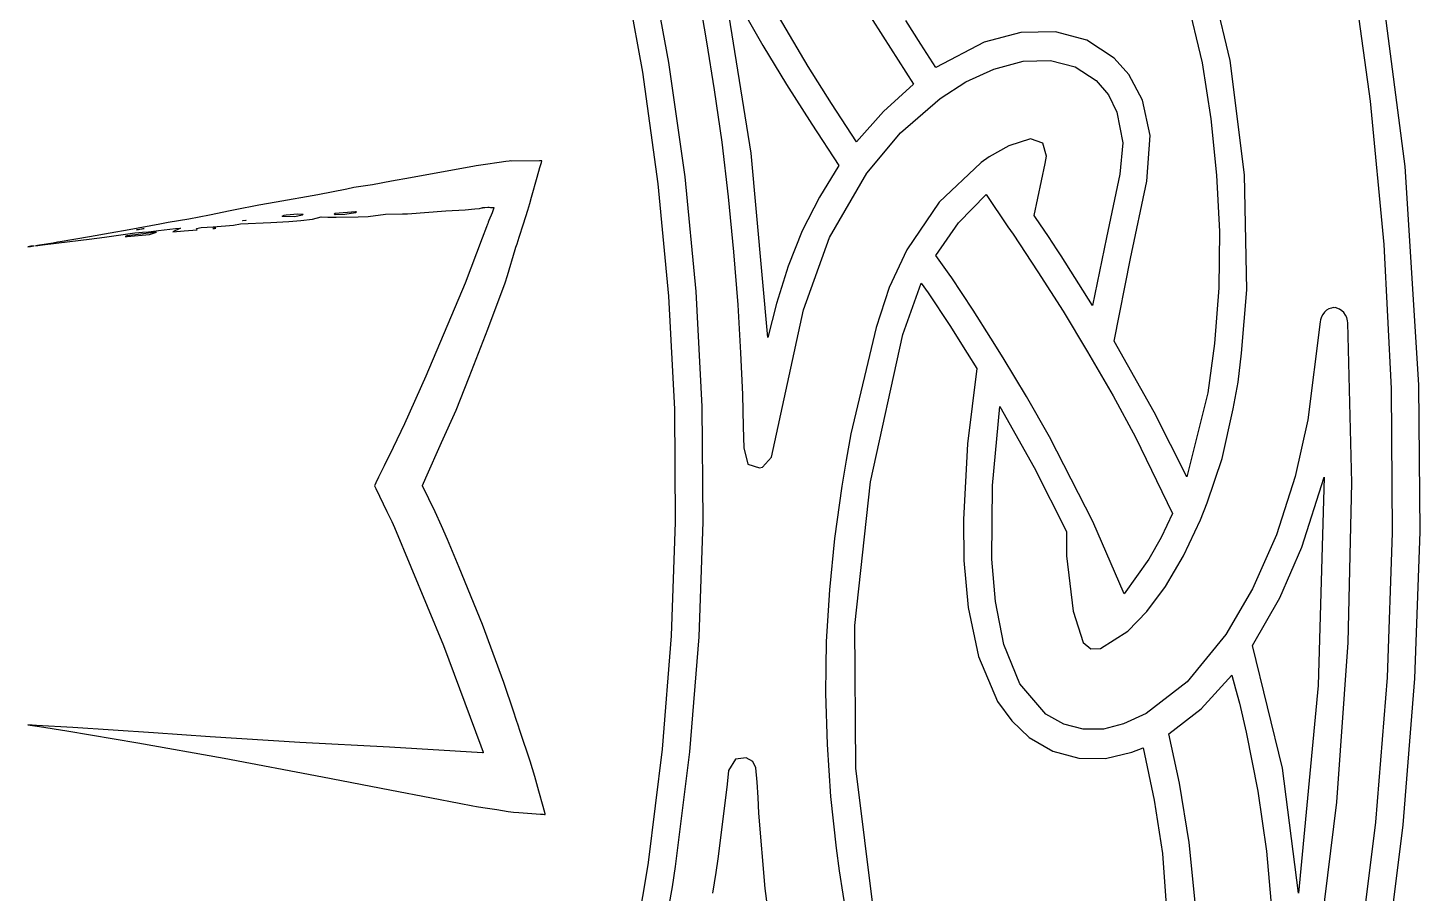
# Model space of a CAD drawing. Extents: x 0 to 238, y 0 to 238.
# Drawn here: x 188.22 to 237.53, y 104.39 to 135.02 of the extents above; entities that cross this region are included whole.
import ezdxf

# ---------------------------------------------------------------- set-up
doc = ezdxf.new("R2010")
doc.units = 0

msp = doc.modelspace()

# ---------------------------------------------------------------- linework, layer by layer
at = {"layer": 'Layer 1'}
for p, q in [((210.924407, 133.794889), (210.172815, 137.8161)), ((228.879384, 137.681846), (229.804786, 133.789868)), ((230.792681, 133.862766), (229.865139, 137.820759)), ((236.992065, 130.112045), (236.001948, 137.76441)), ((209.26691, 137.38423), (209.987134, 133.458369)), ((235.060218, 137.470427), (235.759809, 132.426732)), ((213.836205, 130.582181), (212.800291, 137.04427)), ((215.849024, 133.656974), (214.374974, 136.168254)), ((217.398347, 136.473984), (218.495457, 134.724774)), ((212.001144, 135.979978), (212.255347, 134.527768)), ((213.499815, 135.72098), (214.251039, 134.39286)), ((219.849891, 134.441944), (219.310167, 135.277809)), ((218.495457, 134.724774), (219.579287, 133.025674)), ((223.38205, 134.861109), (222.085021, 134.516617)), ((224.607414, 134.884532), (223.38205, 134.861109)), ((225.721919, 134.583675), (224.607414, 134.884532)), ((212.255347, 134.527768), (212.528891, 132.834528)), ((214.251039, 134.39286), (215.08181, 133.02286)), ((220.372761, 133.618056), (219.849891, 134.441944)), ((222.085021, 134.516617), (220.372761, 133.618056)), ((226.686371, 133.955328), (225.721919, 134.583675)), ((211.496901, 129.750336), (210.924407, 133.794889)), ((216.678494, 132.343594), (215.849024, 133.656974)), ((222.425747, 133.565876), (223.467744, 133.838482)), ((223.467744, 133.838482), (224.440636, 133.863183)), ((224.440636, 133.863183), (225.313356, 133.638588)), ((225.313356, 133.638588), (226.054837, 133.163303)), ((227.209876, 133.371821), (226.686371, 133.955328)), ((229.804786, 133.789868), (230.109868, 131.805738)), ((231.301672, 129.822901), (230.792681, 133.862766)), ((209.987134, 133.458369), (210.536632, 129.503184)), ((221.440368, 133.108705), (222.425747, 133.565876)), ((226.054837, 133.163303), (226.492079, 132.649574)), ((227.695183, 132.465362), (227.209876, 133.371821)), ((212.528891, 132.834528), (212.79442, 130.977848)), ((215.08181, 133.02286), (215.987198, 131.61064)), ((219.579287, 133.025674), (218.51959, 132.063395)), ((220.528107, 132.518996), (221.440368, 133.108705)), ((226.492079, 132.649574), (226.788882, 132.043763)), ((217.568927, 130.993264), (216.678494, 132.343594)), ((219.128743, 131.300662), (220.528107, 132.518996)), ((227.96697, 131.213915), (227.695183, 132.465362)), ((235.759809, 132.426732), (236.240362, 127.352856)), ((218.51959, 132.063395), (217.568927, 130.993264)), ((226.788882, 132.043763), (226.993453, 130.948342)), ((230.109868, 131.805738), (230.31405, 129.810278)), ((215.987198, 131.61064), (216.945, 130.155)), ((217.938037, 129.877716), (219.128743, 131.300662)), ((227.849911, 129.595448), (227.96697, 131.213915)), ((212.79442, 130.977848), (213.025969, 129.036158)), ((222.964301, 130.851149), (222.267126, 130.460314)), ((223.725626, 131.094436), (222.964301, 130.851149)), ((224.166076, 130.943193), (223.725626, 131.094436)), ((224.29705, 130.480527), (224.166076, 130.943193)), ((226.993453, 130.948342), (226.886963, 129.839083)), ((204.425477, 130.184373), (204.184121, 130.14644)), ((204.90977, 130.258776), (204.425477, 130.184373)), ((205.149659, 130.293401), (204.90977, 130.258776)), ((205.265029, 130.30657), (205.149659, 130.293401)), ((205.318296, 130.310417), (205.265029, 130.30657)), ((205.364846, 130.30852), (205.318296, 130.310417)), ((206.339054, 130.312855), (205.364846, 130.30852)), ((206.402077, 130.317136), (206.339054, 130.312855)), ((206.356444, 130.084603), (206.409502, 130.261694)), ((206.417901, 130.318265), (206.402077, 130.317136)), ((206.409502, 130.261694), (206.421206, 130.305966)), ((206.424132, 130.317074), (206.417901, 130.318265)), ((206.421206, 130.305966), (206.424132, 130.317074)), ((214.427691, 124.06437), (213.836205, 130.582181)), ((221.96849, 130.247353), (220.494828, 128.849311)), ((221.982254, 130.26025), (221.96849, 130.247353)), ((222.267126, 130.460314), (221.982254, 130.26025)), ((223.858119, 128.375501), (224.245951, 130.220801)), ((224.245951, 130.220801), (224.29705, 130.480527)), ((201.769407, 129.718501), (201.097084, 129.59197)), ((204.038297, 130.121514), (201.769407, 129.718501)), ((204.099695, 130.132405), (204.038297, 130.121514)), ((204.184121, 130.14644), (204.099695, 130.132405)), ((206.061714, 129.034585), (206.254189, 129.733838)), ((206.254189, 129.733838), (206.356444, 130.084603)), ((211.890118, 125.688402), (211.496901, 129.750336)), ((216.9452, 130.1544), (216.252345, 129.02819)), ((216.608397, 127.601506), (217.938037, 129.877716)), ((216.945, 130.155), (216.9452, 130.1544)), ((226.886963, 129.839083), (226.42045, 127.598263)), ((230.31405, 129.810278), (230.416361, 127.810868)), ((231.388542, 125.752026), (231.301672, 129.822901)), ((237.484, 122.387), (236.992065, 130.112045)), ((199.523056, 129.314512), (198.493576, 129.106588)), ((199.765877, 129.365396), (199.523056, 129.314512)), ((200.429313, 129.460172), (199.765877, 129.365396)), ((201.097084, 129.59197), (200.429313, 129.460172)), ((210.536632, 129.503184), (210.91425, 125.524276)), ((227.272962, 126.859868), (227.849911, 129.595448)), ((196.405893, 128.73973), (195.566125, 128.579654)), ((197.018066, 128.851143), (196.405893, 128.73973)), ((198.493576, 129.106588), (197.018066, 128.851143)), ((205.927811, 128.567581), (205.998474, 128.80493)), ((205.998474, 128.80493), (206.061714, 129.034585)), ((213.025969, 129.036158), (213.215684, 127.090558)), ((216.252345, 129.02819), (215.643857, 127.83647)), ((220.494828, 128.849311), (219.35284, 127.169413)), ((221.177887, 128.115954), (222.157663, 129.120355)), ((222.157663, 129.120355), (222.928013, 127.975885)), ((193.93016, 128.25205), (193.197958, 128.12888)), ((194.654449, 128.39683), (193.93016, 128.25205)), ((195.3834, 128.544658), (194.654449, 128.39683)), ((195.566125, 128.579654), (195.3834, 128.544658)), ((195.93998, 128.206846), (195.822553, 128.193624)), ((195.822553, 128.193624), (195.831279, 128.205167)), ((195.831279, 128.205167), (195.950439, 128.21763)), ((195.94, 128.207), (195.93998, 128.206846)), ((195.950439, 128.21763), (195.94, 128.207)), ((197.223778, 128.359175), (197.302188, 128.39077)), ((197.241984, 128.345033), (197.223778, 128.359175)), ((197.677393, 128.327253), (197.241984, 128.345033)), ((197.302188, 128.39077), (197.369599, 128.399547)), ((197.369599, 128.399547), (197.781273, 128.438401)), ((197.466302, 128.168272), (197.886051, 128.200894)), ((197.93555, 128.39239), (197.677393, 128.327253)), ((197.781273, 128.438401), (197.977762, 128.432494)), ((197.886051, 128.200894), (198.299506, 128.255363)), ((197.977762, 128.432494), (197.935, 128.392)), ((197.935, 128.392), (197.93555, 128.39239)), ((198.299506, 128.255363), (198.614833, 128.334046)), ((198.614833, 128.334046), (198.848118, 128.321473)), ((198.848118, 128.321473), (199.13868, 128.31882)), ((199.065779, 128.439166), (199.109128, 128.457265)), ((199.103278, 128.407681), (199.065779, 128.439166)), ((199.443691, 128.420945), (199.103278, 128.407681)), ((199.109128, 128.457265), (199.830654, 128.524837)), ((199.13868, 128.31882), (199.919433, 128.328791)), ((199.82328, 128.472047), (199.443691, 128.420945)), ((199.865229, 128.513026), (199.823, 128.472)), ((199.823, 128.472), (199.82328, 128.472047)), ((199.830654, 128.524837), (199.865229, 128.513026)), ((199.919433, 128.328791), (200.278654, 128.347432)), ((200.278654, 128.347432), (200.886058, 128.423567)), ((200.886058, 128.423567), (201.485441, 128.432996)), ((201.485441, 128.432996), (201.669955, 128.440365)), ((201.669955, 128.440365), (203.024845, 128.543813)), ((203.024845, 128.543813), (203.706216, 128.586242)), ((203.706216, 128.586242), (204.04701, 128.611331)), ((204.04701, 128.611331), (204.217057, 128.632411)), ((204.217057, 128.632411), (204.302025, 128.645957)), ((204.302025, 128.645957), (204.307063, 128.64688)), ((204.307063, 128.64688), (204.309177, 128.647854)), ((204.309177, 128.647854), (204.313351, 128.649804)), ((204.313351, 128.649804), (204.321804, 128.653755)), ((204.321804, 128.653755), (204.338872, 128.662264)), ((204.338872, 128.662264), (204.40883, 128.662208)), ((204.40883, 128.662208), (204.512496, 128.671312)), ((204.512496, 128.671312), (204.559748, 128.670228)), ((204.552433, 128.20377), (204.527126, 128.144867)), ((204.666555, 128.472603), (204.552433, 128.20377)), ((204.559748, 128.670228), (204.60505, 128.666277)), ((204.60505, 128.666277), (204.695327, 128.663624)), ((204.706004, 128.585695), (204.666555, 128.472603)), ((204.695327, 128.663624), (204.718684, 128.664381)), ((204.728491, 128.651912), (204.706004, 128.585695)), ((204.718684, 128.664381), (204.730605, 128.665033)), ((204.731472, 128.660311), (204.728491, 128.651912)), ((204.730605, 128.665033), (204.73299, 128.664545)), ((204.73299, 128.664545), (204.731472, 128.660311)), ((205.777762, 128.089742), (205.927811, 128.567581)), ((223.906997, 128.304567), (223.858119, 128.375501)), ((224.365817, 127.630339), (223.906997, 128.304567)), ((191.134443, 127.748798), (190.404301, 127.622972)), ((190.933887, 127.616801), (192.007967, 127.763218)), ((191.806874, 127.86682), (191.134443, 127.748798)), ((192.040668, 127.691909), (191.734499, 127.655928)), ((191.736181, 127.634143), (192.532, 127.706)), ((192.895314, 128.070844), (191.806874, 127.86682)), ((192.007967, 127.763218), (192.280159, 127.785762)), ((192.780132, 127.791129), (192.040668, 127.691909)), ((192.071593, 127.873362), (192.116678, 127.88447)), ((192.1435, 127.8758), (192.071593, 127.873362)), ((192.116678, 127.88447), (192.344273, 127.91449)), ((192.344273, 127.91449), (192.143, 127.876)), ((192.143, 127.876), (192.1435, 127.8758)), ((192.280159, 127.785762), (192.491543, 127.800339)), ((192.491543, 127.800339), (192.847402, 127.847701)), ((192.532, 127.706), (192.780132, 127.791129)), ((192.847402, 127.847701), (193.456595, 127.915381)), ((193.197958, 128.12888), (192.895314, 128.070844)), ((193.633252, 127.930663), (193.355207, 127.805704)), ((193.355207, 127.805704), (193.753496, 127.833774)), ((193.456595, 127.915381), (193.633252, 127.930663)), ((193.753496, 127.833774), (194.216921, 127.869808)), ((194.201681, 127.919231), (194.359643, 127.950769)), ((194.216921, 127.869808), (194.201681, 127.919231)), ((194.359643, 127.950769), (194.784593, 127.984353)), ((194.812, 127.933), (194.778565, 127.923122)), ((194.778565, 127.923122), (194.827771, 127.923881)), ((194.784593, 127.984353), (195.511538, 128.042607)), ((194.877515, 127.931956), (194.812, 127.933)), ((194.812, 127.933), (194.812, 127.933)), ((194.827771, 127.923881), (194.877515, 127.931956)), ((195.511538, 128.042607), (195.749917, 128.079888)), ((195.749917, 128.079888), (196.822647, 128.136352)), ((196.822647, 128.136352), (197.466302, 128.168272)), ((204.462303, 127.972762), (204.312254, 127.571818)), ((204.499745, 128.073284), (204.462303, 127.972762)), ((204.518496, 128.123571), (204.499745, 128.073284)), ((204.524022, 128.137713), (204.518496, 128.123571)), ((204.527126, 128.144867), (204.524022, 128.137713)), ((205.622943, 127.613094), (205.777762, 128.089742)), ((215.643857, 127.83647), (215.145317, 126.5834)), ((220.377773, 126.963305), (221.177887, 128.115954)), ((222.928013, 127.975885), (223.107975, 127.716862)), ((223.107975, 127.716862), (223.108028, 127.716645)), ((223.108028, 127.716645), (223.991741, 126.381915)), ((230.416361, 127.810868), (230.401621, 125.814008)), ((188.331044, 127.288467), (188.227, 127.274)), ((188.227, 127.274), (188.317768, 127.286028)), ((188.227, 127.274), (188.227, 127.274)), ((188.317768, 127.286028), (188.451993, 127.304344)), ((188.451993, 127.304344), (188.331044, 127.288467)), ((188.491264, 127.309384), (188.742267, 127.340003)), ((188.639958, 127.332634), (188.491264, 127.309384)), ((189.122349, 127.402266), (188.639958, 127.332634)), ((188.742267, 127.340003), (189.713768, 127.460628)), ((189.268117, 127.434344), (189.122349, 127.402266)), ((189.367391, 127.452228), (189.268117, 127.434344)), ((190.404301, 127.622972), (189.367391, 127.452228)), ((189.713768, 127.460628), (190.389557, 127.547329)), ((190.389557, 127.547329), (190.933887, 127.616801)), ((191.734499, 127.655928), (191.665137, 127.638806)), ((191.665137, 127.638806), (191.736181, 127.634143)), ((204.312254, 127.571818), (203.710918, 125.982238)), ((205.483895, 127.180558), (205.507466, 127.256476)), ((205.507466, 127.256476), (205.545724, 127.375421)), ((205.545724, 127.375421), (205.622943, 127.613094)), ((215.686697, 125.044056), (216.608397, 127.601506)), ((224.673501, 127.165342), (224.365817, 127.630339)), ((226.42045, 127.598263), (225.92771, 125.193623)), ((236.240362, 127.352856), (236.500407, 122.255932)), ((205.204213, 126.251921), (205.483895, 127.180558)), ((213.215684, 127.090558), (213.360746, 125.222498)), ((219.35284, 127.169413), (218.720354, 125.825831)), ((220.901238, 126.223951), (220.377773, 126.963305)), ((224.81098, 126.953083), (224.673501, 127.165342)), ((225.92771, 125.193623), (224.81098, 126.953083)), ((226.691136, 123.929868), (227.272962, 126.859868)), ((205.129975, 125.999942), (205.204213, 126.251921)), ((215.145317, 126.5834), (214.729525, 125.26753)), ((220.901943, 126.222272), (220.901238, 126.223951)), ((220.912727, 126.211432), (220.901943, 126.222272)), ((221.698574, 125.023392), (220.912727, 126.211432)), ((223.991741, 126.381915), (224.886077, 124.988665)), ((203.710918, 125.982238), (202.315008, 122.694918)), ((204.513848, 124.349672), (205.129975, 125.999942)), ((218.720354, 125.825831), (218.26039, 124.413853)), ((219.212334, 124.168273), (219.860812, 125.983383)), ((219.860812, 125.983383), (220.099623, 125.647141)), ((230.401621, 125.814008), (230.246639, 123.848358)), ((231.204516, 123.502096), (231.388542, 125.752026)), ((210.91425, 125.524276), (211.118836, 121.527249)), ((212.103875, 121.615047), (211.890118, 125.688402)), ((214.729525, 125.26753), (214.427691, 124.06437)), ((220.099623, 125.647141), (220.104282, 125.642908)), ((220.104282, 125.642908), (220.872208, 124.483098)), ((213.360746, 125.222498), (213.463543, 123.513378)), ((214.561247, 119.826956), (215.686697, 125.044056)), ((222.323428, 124.040839), (221.698574, 125.023392)), ((224.886077, 124.988665), (225.749905, 123.557645)), ((234.026757, 124.787093), (233.998851, 124.680176)), ((234.07439, 124.876839), (234.026757, 124.787093)), ((234.133564, 124.959316), (234.07439, 124.876839)), ((234.208127, 125.022446), (234.133564, 124.959316)), ((234.289407, 125.073438), (234.208127, 125.022446)), ((234.384995, 125.100912), (234.289407, 125.073438)), ((234.446771, 125.118577), (234.384995, 125.100912)), ((234.481072, 125.11278), (234.446771, 125.118577)), ((234.515427, 125.116844), (234.481072, 125.11278)), ((234.67068, 125.064387), (234.515427, 125.116844)), ((234.754565, 125.006515), (234.67068, 125.064387)), ((234.821813, 124.944632), (234.754565, 125.006515)), ((234.88489, 124.848609), (234.821813, 124.944632)), ((234.924068, 124.767487), (234.88489, 124.848609)), ((234.951, 124.648), (234.924068, 124.767487)), ((203.847592, 122.650192), (204.513848, 124.349672)), ((218.26039, 124.413853), (217.37077, 120.644463)), ((220.872208, 124.483098), (221.490178, 123.502981)), ((233.980805, 124.611249), (233.552746, 121.148821)), ((233.998851, 124.680176), (233.980805, 124.611249)), ((234.965632, 124.582752), (234.951, 124.648)), ((234.951, 124.648), (234.951, 124.648)), ((235.110861, 118.919525), (234.965632, 124.582752)), ((218.065199, 118.948033), (219.212334, 124.168273)), ((222.762088, 123.337031), (222.323428, 124.040839)), ((228.106495, 121.417988), (226.691136, 123.929868)), ((230.246639, 123.848358), (230.008641, 122.105048)), ((213.463543, 123.513378), (213.53052, 122.044318)), ((221.490178, 123.502981), (221.831407, 122.958597)), ((223.587765, 121.970061), (222.762088, 123.337031)), ((225.749905, 123.557645), (226.655186, 121.997655)), ((231.078038, 122.484536), (231.204516, 123.502096)), ((221.831407, 122.958597), (221.497423, 120.295052)), ((202.315008, 122.694918), (201.559234, 121.006818)), ((203.386337, 121.491192), (203.847592, 122.650192)), ((230.909726, 121.529183), (231.078038, 122.484536)), ((237.525169, 117.183395), (237.484, 122.387)), ((237.484, 122.387), (237.484, 122.387)), ((213.53052, 122.044318), (213.557506, 120.896428)), ((224.39492, 120.541581), (223.587765, 121.970061)), ((226.655186, 121.997655), (227.441361, 120.533795)), ((230.008641, 122.105048), (229.258285, 119.127798)), ((236.500407, 122.255932), (236.538478, 117.143095)), ((202.874197, 120.344712), (203.386337, 121.491192)), ((211.118836, 121.527249), (211.149234, 117.517703)), ((212.137991, 117.536229), (212.103875, 121.615047)), ((222.376993, 118.818234), (222.640244, 121.617154)), ((222.640244, 121.617154), (223.857654, 119.453334)), ((229.258285, 119.127798), (228.106495, 121.417988)), ((230.510735, 119.781203), (230.909726, 121.529183)), ((201.559234, 121.006818), (201.155038, 120.171602)), ((213.557506, 120.896428), (213.573056, 120.150896)), ((233.552746, 121.148821), (233.101487, 119.134527)), ((202.315454, 119.087092), (202.874197, 120.344712)), ((217.37077, 120.644463), (217.203164, 119.721352)), ((221.497423, 120.295052), (221.351184, 117.614637)), ((225.92977, 117.544771), (224.39492, 120.541581)), ((227.441361, 120.533795), (228.752461, 117.825805)), ((201.155038, 120.171602), (200.837868, 119.513802)), ((213.573056, 120.150896), (213.718987, 119.581045)), ((214.233404, 119.464106), (214.561247, 119.826956)), ((200.837868, 119.513802), (200.642192, 119.1134)), ((213.718987, 119.581045), (214.136568, 119.445412)), ((214.136568, 119.445412), (214.233404, 119.464106)), ((217.203164, 119.721352), (217.041301, 118.796996)), ((223.857654, 119.453334), (224.998824, 117.187524)), ((229.986931, 118.206633), (230.510735, 119.781203)), ((200.543676, 118.913336), (200.49431, 118.813302)), ((200.642192, 119.1134), (200.543676, 118.913336)), ((202.195261, 118.815064), (202.19602, 118.817556)), ((202.19602, 118.817556), (202.315454, 119.087092)), ((217.508735, 113.864807), (218.065199, 118.948033)), ((222.355589, 116.209254), (222.376993, 118.818234)), ((233.101487, 119.134527), (232.435115, 117.070149)), ((233.33994, 116.63438), (234.124799, 119.12084)), ((234.124799, 119.12084), (233.908458, 111.740639)), ((234.978795, 113.259367), (235.110861, 118.919525)), ((200.49431, 118.813302), (200.542429, 118.713268)), ((200.542429, 118.713268), (200.939637, 117.905148)), ((202.199, 118.811), (202.195261, 118.815064)), ((202.646495, 117.882741), (202.199, 118.811)), ((217.041301, 118.796996), (216.787208, 116.944776)), ((200.939637, 117.905148), (201.113311, 117.545007)), ((202.87707, 117.394824), (202.646495, 117.882741)), ((229.749097, 117.602319), (229.986931, 118.206633)), ((201.113311, 117.545007), (201.20706, 117.332262)), ((203.085426, 116.90463), (202.87707, 117.394824)), ((211.149234, 117.517703), (211.004291, 113.501242)), ((211.992285, 113.457909), (212.137991, 117.536229)), ((221.351184, 117.614637), (221.369012, 116.167407)), ((227.04476, 114.980331), (225.92977, 117.544771)), ((228.752461, 117.825805), (228.353, 116.974)), ((229.149062, 116.334669), (229.749097, 117.602319)), ((201.20706, 117.332262), (202.94626, 113.158682)), ((203.501492, 115.916331), (203.085426, 116.90463)), ((216.787208, 116.944776), (216.606109, 115.121096)), ((224.998824, 117.187524), (225.007711, 116.326747)), ((228.353, 116.974), (227.921483, 116.210691)), ((228.353, 116.974), (228.353, 116.974)), ((232.435115, 117.070149), (231.583589, 115.163349)), ((236.538478, 117.143095), (236.353107, 112.02148)), ((237.338448, 111.985475), (237.525169, 117.183395)), ((232.553295, 114.848952), (233.33994, 116.63438)), ((204.325862, 113.903701), (203.501492, 115.916331)), ((221.369012, 116.167407), (221.519989, 114.499491)), ((222.484831, 114.717374), (222.355589, 116.209254)), ((225.007711, 116.326747), (225.241264, 114.376697)), ((227.921483, 116.210691), (227.04476, 114.980331)), ((228.5087, 115.248119), (229.149062, 116.334669)), ((216.606109, 115.121096), (216.497406, 113.293516)), ((227.852472, 114.354381), (228.5087, 115.248119)), ((231.583589, 115.163349), (230.642054, 113.547159)), ((221.519989, 114.499491), (221.880916, 112.772085)), ((222.783195, 113.187404), (222.484831, 114.717374)), ((231.58942, 113.15263), (232.553295, 114.848952)), ((205.082341, 111.848041), (204.325862, 113.903701)), ((225.241264, 114.376697), (225.597993, 113.267567)), ((227.173432, 113.66526), (227.852472, 114.354381)), ((211.004291, 113.501242), (210.682853, 109.483467)), ((211.666575, 109.386046), (211.992285, 113.457909)), ((217.546159, 108.814564), (217.508735, 113.864807)), ((226.204045, 113.046528), (227.173432, 113.66526)), ((230.642054, 113.547159), (229.279227, 111.872676)), ((202.94626, 113.158682), (204.25931, 109.599932)), ((216.497406, 113.293516), (216.481257, 112.383573)), ((223.355648, 111.796374), (222.783195, 113.187404)), ((225.597993, 113.267567), (225.858392, 113.04017)), ((225.858392, 113.04017), (226.204045, 113.046528)), ((232.647633, 108.817041), (231.58942, 113.15263)), ((234.569919, 107.612451), (234.978795, 113.259367)), ((221.880916, 112.772085), (222.564224, 111.175831)), ((216.481257, 112.383573), (216.469336, 111.473794)), ((229.766629, 110.919317), (230.851279, 112.109637)), ((230.851279, 112.109637), (230.989514, 111.622522)), ((236.353107, 112.02148), (235.942826, 106.898221)), ((236.92427, 106.800718), (237.338448, 111.985475)), ((205.431698, 110.799161), (205.082341, 111.848041)), ((216.469336, 111.473794), (216.522, 109.65)), ((224.266782, 110.726354), (223.355648, 111.796374)), ((229.279227, 111.872676), (227.823524, 110.751009)), ((230.989514, 111.622522), (231.122441, 111.112547)), ((233.908458, 111.740639), (233.214, 104.39)), ((222.564224, 111.175831), (223.061905, 110.48646)), ((231.122441, 111.112547), (231.364178, 110.084527)), ((205.517641, 110.534231), (205.431698, 110.799161)), ((205.53909, 110.467909), (205.517641, 110.534231)), ((205.572674, 110.36636), (205.53909, 110.467909)), ((223.061905, 110.48646), (223.682342, 109.901367)), ((224.902244, 110.372247), (224.266782, 110.726354)), ((227.823524, 110.751009), (227.015522, 110.377432)), ((228.623889, 110.025362), (229.766629, 110.919317)), ((188.528889, 110.319279), (188.223975, 110.344416)), ((188.223975, 110.344416), (188.635696, 110.286276)), ((189.813759, 110.247911), (188.528889, 110.319279)), ((188.635696, 110.286276), (189.607793, 110.130159)), ((189.607793, 110.130159), (192.116963, 109.711548)), ((192.678519, 110.066442), (189.813759, 110.247911)), ((194.674189, 109.924577), (192.678519, 110.066442)), ((205.659646, 110.105386), (205.572674, 110.36636)), ((206.00521, 109.061216), (205.659646, 110.105386)), ((225.595606, 110.193086), (224.902244, 110.372247)), ((226.311741, 110.193327), (225.595606, 110.193086)), ((227.015522, 110.377432), (226.311741, 110.193327)), ((229.0063, 108.276522), (228.623889, 110.025362)), ((231.364178, 110.084527), (231.779428, 107.996997)), ((192.116963, 109.711548), (195.176963, 109.172205)), ((197.852269, 109.726948), (194.674189, 109.924577)), ((201.025959, 109.554793), (197.852269, 109.726948)), ((204.325259, 109.357709), (201.025959, 109.554793)), ((204.25931, 109.599932), (204.341191, 109.373694)), ((210.682853, 109.483467), (210.183767, 105.469981)), ((216.522, 109.65), (216.5221, 109.65057)), ((216.5221, 109.65057), (216.645815, 107.81513)), ((223.682342, 109.901367), (224.517593, 109.418443)), ((227.320482, 109.377684), (227.718068, 109.537001)), ((227.718068, 109.537001), (228.102864, 107.680591)), ((195.176963, 109.172205), (198.662183, 108.511523)), ((204.347583, 109.355974), (204.325259, 109.357709)), ((204.341191, 109.373694), (204.347583, 109.355974)), ((206.094731, 108.789241), (206.00521, 109.061216)), ((211.160682, 105.3266), (211.666575, 109.386046)), ((213.287122, 109.13376), (213.037519, 108.733337)), ((213.659455, 109.180795), (213.287122, 109.13376)), ((213.894772, 109.046671), (213.659455, 109.180795)), ((214.006351, 108.829428), (213.894772, 109.046671)), ((224.517593, 109.418443), (225.433216, 109.165747)), ((225.433216, 109.165747), (226.382937, 109.14994)), ((226.382937, 109.14994), (227.320482, 109.377684)), ((198.662183, 108.511523), (201.046873, 108.049184)), ((206.1746, 108.523388), (206.094731, 108.789241)), ((206.322202, 107.992811), (206.1746, 108.523388)), ((213.037519, 108.733337), (212.991573, 108.242243)), ((214.052215, 108.317077), (214.006351, 108.829428)), ((218.180684, 103.693273), (217.546159, 108.814564)), ((233.21406, 104.39027), (232.647633, 108.817041)), ((201.046873, 108.049184), (202.515123, 107.764366)), ((206.469, 107.461), (206.322202, 107.992811)), ((212.991573, 108.242243), (212.827272, 106.906863)), ((214.084242, 107.770258), (214.052215, 108.317077)), ((229.346118, 106.183902), (229.0063, 108.276522)), ((231.779428, 107.996997), (232.084403, 105.872577)), ((202.515123, 107.764366), (203.494151, 107.576124)), ((203.494151, 107.576124), (203.983913, 107.48254)), ((203.983913, 107.48254), (204.106434, 107.459564)), ((214.110144, 107.224249), (214.084242, 107.770258)), ((216.645815, 107.81513), (216.840949, 105.97845)), ((228.102864, 107.680591), (228.398302, 105.794001)), ((233.884722, 101.988952), (234.569919, 107.612451)), ((204.106434, 107.459564), (204.333648, 107.422714)), ((204.333648, 107.422714), (204.827201, 107.343924)), ((204.827201, 107.343924), (205.230747, 107.280088)), ((205.230747, 107.280088), (205.331647, 107.264537)), ((205.331647, 107.264537), (205.425774, 107.257329)), ((205.425774, 107.257329), (205.614298, 107.243024)), ((205.614298, 107.243024), (206.370994, 107.187533)), ((206.370994, 107.187533), (206.46582, 107.18076)), ((206.46582, 107.18076), (206.513234, 107.177348)), ((206.541467, 107.194459), (206.469, 107.461)), ((206.513234, 107.177348), (206.536969, 107.175654)), ((206.536969, 107.175654), (206.542929, 107.175223)), ((206.54602, 107.177822), (206.541467, 107.194459)), ((206.542929, 107.175223), (206.54602, 107.177822)), ((214.336328, 104.554469), (214.110144, 107.224249)), ((212.827272, 106.906863), (212.658746, 105.599173)), ((235.942826, 106.898221), (235.306168, 101.780453)), ((236.283067, 101.636606), (236.92427, 106.800718)), ((229.560545, 104.063812), (229.346118, 106.183902)), ((212.658746, 105.599173), (212.585047, 105.117595)), ((216.840949, 105.97845), (216.954854, 105.180625)), ((228.398302, 105.794001), (228.678, 101.959)), ((232.084403, 105.872577), (232.269823, 103.723607)), ((210.184055, 105.4699), (210.073023, 104.756666)), ((210.183767, 105.469981), (210.184055, 105.4699)), ((211.04851, 104.60567), (211.160682, 105.3266)), ((212.585047, 105.117595), (212.471142, 104.385511)), ((216.954854, 105.180625), (217.210031, 103.520055)), ((210.073023, 104.756666), (209.382695, 100.839323)), ((210.35077, 100.646416), (211.04851, 104.60567)), ((214.584568, 102.604099), (214.336328, 104.554469)), ((233.214, 104.39), (233.21406, 104.39027))]:
    msp.add_line(p, q, dxfattribs=at)

doc.saveas('drawing.dxf')
